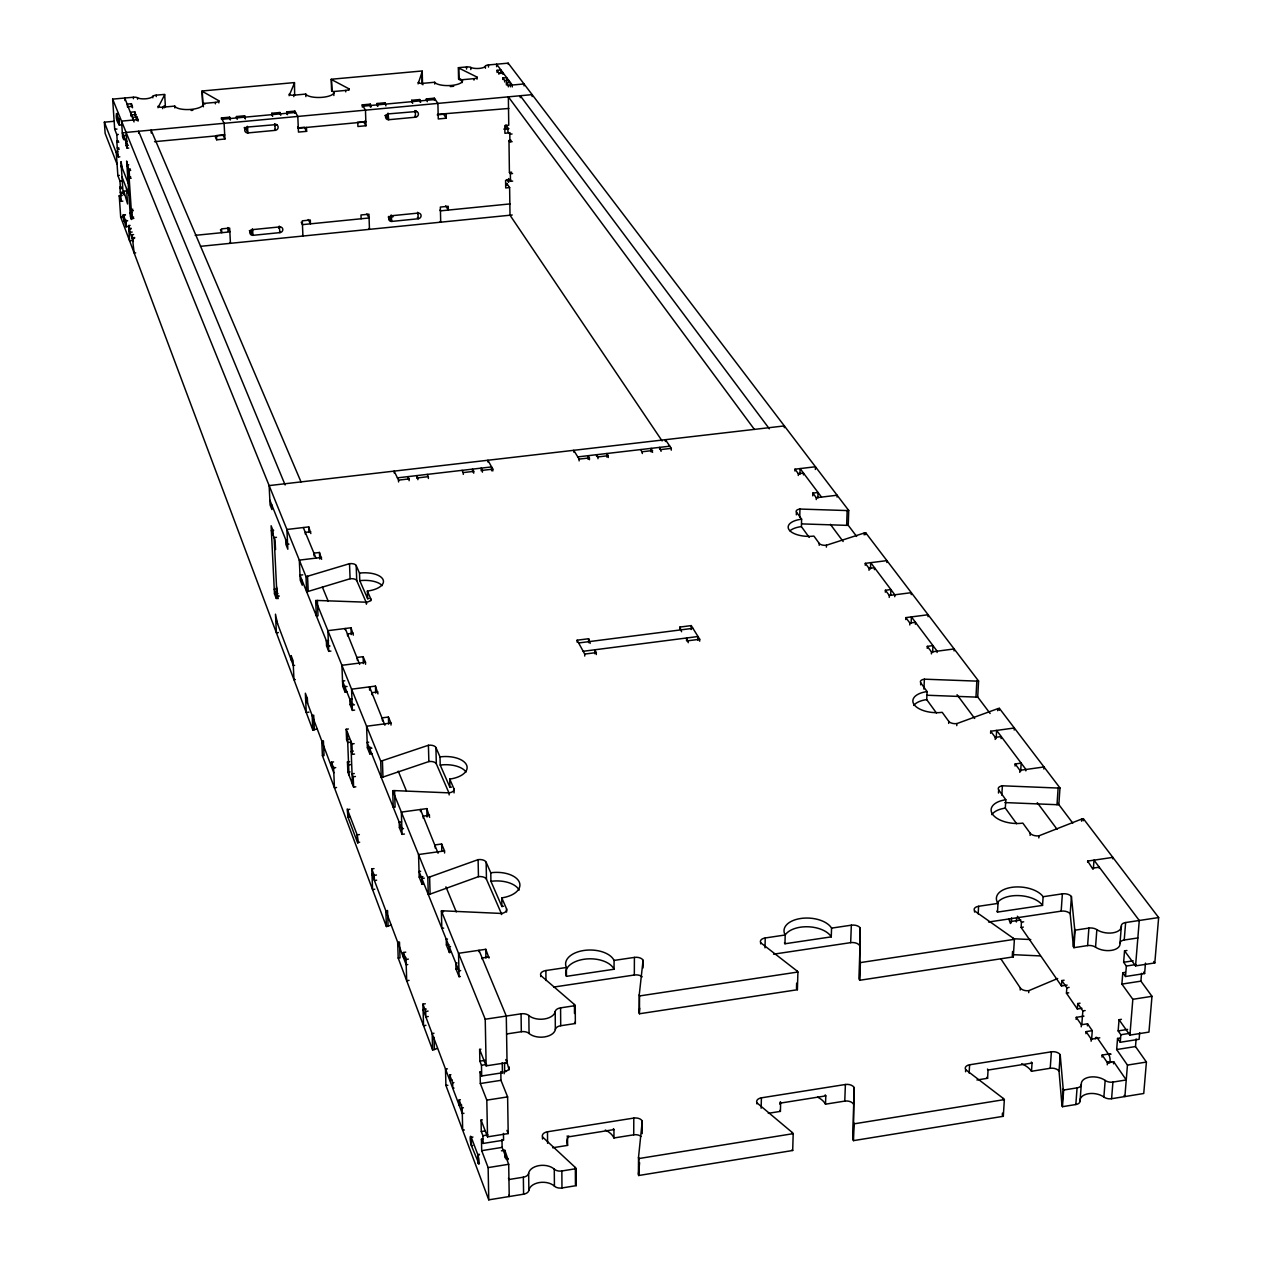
<?xml version="1.0" encoding="UTF-8"?>
<svg xmlns="http://www.w3.org/2000/svg" width="1263" height="1263" viewBox="0 0 1263 1263"><rect width="100%" height="100%" fill="white"/><g stroke="black" fill="none" stroke-linecap="round" stroke-linejoin="round"><path stroke-width="1.5" d="M641.02 1136.416A6.852 4.215 1.1 0 0 633.726 1134.821L613.944 1137.979L613.944 1129.611A24.013 14.777 0.4 0 0 613.423 1128.585M566.392 967.49L566.456 976.331L614.055 969.242L614.055 960.417A24.66 14.019 0.2 0 0 583.932 950.471A24.66 14.019 0.2 0 0 566.392 967.49L545.869 970.537A7.073 4.042 -0.3 0 0 540.738 975.462L540.753 976.567M633.726 1134.821L633.789 1118.071L547.479 1131.774A6.899 4.247 -0.2 0 0 542.49 1136.937L542.506 1139.052M642.204 976.836A7.025 4.026 0.9 0 0 634.326 975.004L634.405 957.401L614.055 960.417M1136.132 1038.928L1135.5 1046.553L1146.409 1062.057L1143.741 1093.49L1111.598 1098.715A6.883 4.01 7.6 0 1 1103.878 1097.042A13.782 8.067 7.4 0 0 1088.453 1093.711A13.782 8.067 7.4 0 0 1080.054 1100.91A6.883 4.026 7.2 0 1 1075.839 1104.525L1062.467 1106.688A6.899 4.057 7.2 0 1 1061.978 1105.52L1063.178 1088.864L1060.194 1054.652A6.789 3.915 6.6 0 0 1051.384 1051.811L969.605 1064.788A6.804 3.978 5.7 0 0 965.674 1069.666L1003.375 1098.494A6.915 4.089 6.2 0 1 1004.353 1099.599L1003.311 1116.303L853.472 1140.631A6.915 4.215 4.5 0 1 853.109 1139.415L854.025 1087.411A6.82 4.057 4.1 0 0 845.389 1084.491L761.4 1097.831A6.836 4.121 2.9 0 0 756.947 1102.852L792.296 1132.532A6.947 4.247 3.4 0 1 793.196 1133.653L792.69 1150.498L638.699 1175.506A6.962 4.357 1.3 0 1 638.447 1174.243L638.525 1157.318L642.251 1121.086A6.868 4.199 1.1 0 0 633.789 1118.071M831.259 936.862L784.955 943.761L785.191 934.999A24.439 13.577 3 0 1 800.742 918.485A24.439 13.577 3 0 1 831.559 928.116L831.259 936.862A24.407 13.609 3 0 0 808.367 926.789A24.407 13.609 3 0 0 785.191 934.983L765.236 937.967A7.01 3.915 2.5 0 0 760.689 942.751L797 970.947A7.12 4.042 2.9 0 1 797.916 972.021L797.395 989.734L639.457 1013.763A7.136 4.152 1 0 1 639.189 1012.563L639.267 994.739L643.072 960.243A7.041 3.994 0.8 0 0 634.405 957.401M638.699 1175.506L638.778 1158.566A6.978 4.342 1.3 0 1 638.525 1157.318M639.457 1013.763L639.536 995.939A7.168 4.121 1 0 1 639.267 994.739M642.378 453.528L640.957 449.549M642.188 1133.653L642.236 1123.186M642.236 1122.128L642.251 1121.086M643.025 967.963L643.072 960.243M651.14 451.949L651.155 448.365L652.592 452.343M1137.852 937.951L1124.228 940.019A7.073 3.836 6.7 0 0 1119.981 943.461A14.13 7.673 6.5 0 1 1111.424 950.376A14.13 7.673 6.5 0 1 1095.542 947.187A7.073 3.868 6.4 0 0 1087.601 945.592L1073.897 947.676A7.057 3.852 6.2 0 1 1073.408 946.555L1074.671 929.047L1071.419 896.525A6.962 3.726 5.8 0 0 1062.372 893.841L1043.127 896.714A24.329 13.088 5.3 0 0 1011.695 887.352A24.329 13.088 5.3 0 0 998.023 903.408L978.604 906.281A6.962 3.773 4.9 0 0 974.594 910.939L1013.384 938.298A7.089 3.884 5.4 0 1 1014.394 939.34L1013.305 956.896L859.724 980.262A7.089 4.01 3.9 0 1 859.329 979.093L860.198 927.942A6.994 3.868 3.5 0 0 851.341 925.179L831.559 928.116M859.329 979.093L860.198 927.942M659.633 449.17L659.649 447.37L661.086 451.349M665.412 441.482L665.427 439.698L671.284 448.365L671.269 450.165M853.109 1139.415L854.025 1087.411M679.904 629.006L679.92 627.064L691.256 625.611L699.702 639.267L699.67 641.225M681.562 631.721L679.92 627.064M686.567 640.925L686.598 637.989L688.256 642.693M691.208 629.495L691.256 625.611M697.95 640.309L697.997 636.52L583.19 651.282M769.356 428.836L520.261 95.735L520.293 97.677M756.916 1103.894L756.947 1102.852M760.658 943.856L760.689 942.751M761.147 1108.251L761.4 1097.831M764.999 947.834L765.236 937.967M784.323 427.699L784.355 425.915L269.13 485.592L270.093 504.947L271.94 509.557L271.703 504.726M794.916 471.004L794.98 469.189L815.44 466.757L815.361 469.473M796.353 514.83L796.432 512.052A5.541 2.447 1.7 0 1 799.953 509.052L847.157 510.568A5.541 2.431 2.1 0 0 848.736 510.489L848.231 525.282A5.526 2.447 2.1 0 1 846.652 525.361L802.494 523.924M768.283 1113.319L780.408 1111.377L780.629 1103.073A23.808 14.303 3.5 0 1 780.155 1102.046M798.279 475.504L798.327 473.688L794.98 469.189M799.937 474.367L800.095 468.573L821.503 497.101M799.732 517.372L799.953 509.052M809.22 537.407L801.405 526.608L801.61 519.188L796.432 512.052M803.426 474.888L803.473 473.072L798.327 473.688M792.264 1133.59L792.296 1132.532M796.653 983.135L796.495 988.661A7.104 4.057 2.9 0 1 797.395 989.734M796.969 972.052L797 970.947M812.756 495.854L812.835 493.091L818.029 492.475L817.871 497.985M816.245 499.58L816.293 497.733L812.835 493.091M819.213 545.316L819.261 543.437L813.909 536.08A19.592 8.73 1.8 0 1 789.154 529.907A19.592 8.73 1.8 0 1 801.61 519.188M826.365 547.116L826.428 545.237L864.239 533.018A5.636 2.51 2.3 0 1 865.676 532.733L978.572 681.025L977.704 696.987A6.141 2.984 3.9 0 1 975.967 697.097L926.916 695.234M837.053 497.069L837.116 495.222L816.293 497.733M853.393 1104.036A6.804 4.089 4.2 0 0 844.773 1101.099L825.513 1104.178L825.797 1095.874A23.808 14.303 3.5 0 0 825.197 1094.879M846.652 525.361L847.157 510.568M864.16 534.896L864.239 533.018M865.613 534.612L865.676 532.733M844.773 1101.099L845.389 1084.491M859.519 945.419A6.962 3.884 3.6 0 0 850.678 942.64L851.341 925.179M865.234 565.24L865.297 563.345L886.91 560.63L886.831 562.524M869.007 570.308L869.086 568.397L865.297 563.345M870.475 568.981L870.712 562.667L894.82 594.778L894.741 596.704M874.438 569.613L874.501 567.719L869.086 568.397M853.472 1140.631L854.135 1123.833A6.931 4.184 4.4 0 1 853.756 1122.618M859.724 980.262L860.403 962.58A7.104 3.994 3.8 0 1 860.024 961.443M885.331 592.173L885.41 590.263L890.904 589.553L890.668 595.315M889.231 597.415L889.31 595.489L885.41 590.263M905.76 619.565L905.839 617.623L928.116 614.749L928.021 616.691M909.786 624.964L909.881 623.022L905.839 617.623M911.223 594.605L911.318 592.679L889.31 595.489M911.128 623.369L911.412 616.897L937.146 651.187L937.083 652.497M915.375 624.238L915.47 622.296L909.881 623.022M920.648 684.83L920.727 682.841A6.157 2.984 3.3 0 1 924.39 679.178L976.836 681.12A6.157 2.968 3.8 0 0 978.572 681.025M923.932 689.14L924.39 679.178M927.216 648.314L927.31 646.356L932.962 645.614L932.631 652.497M936.404 712.979L926.71 699.607L927.105 691.587L920.727 682.841M931.384 653.902L931.478 651.929L927.31 646.356M948.671 723.383L948.766 721.362L942.198 712.316A21.803 10.672 3.5 0 1 914.191 704.707A21.803 10.672 3.5 0 1 927.105 691.587M954.054 650.919L954.149 648.945L931.478 651.929M956.77 725.625L956.88 723.588L997.786 708.669A6.283 3.079 4.2 0 1 999.349 708.322L1059.973 787.938L1058.836 804.594A6.552 3.347 5.1 0 1 1057.005 804.705L1004.874 802.573M975.967 697.097L976.836 681.12M965.564 1071.75L965.674 1069.666M974.547 912.028L974.594 910.939M969.131 1073.061L969.605 1064.788M978.178 913.891L978.604 906.281M990.602 733.282L990.713 731.23L1014.331 727.993L1014.205 730.03M995.181 739.423L995.307 737.387L990.713 731.23M996.16 738.571L996.633 730.424L1025.935 769.483L1025.856 770.872M997.659 710.69L997.786 708.669M999.238 710.343L999.349 708.322M1001.117 738.602L1001.227 736.566L995.307 737.387M998.48 793.038L998.67 789.912A6.552 3.347 4.6 0 1 1002.38 785.791L1058.126 788.049A6.568 3.315 5.1 0 0 1059.973 787.938M1001.827 795.169L1002.38 785.791M976.946 1079.991L987.571 1078.286L988.061 1070.045A23.713 13.798 6.2 0 1 987.492 1069.051M1043.127 896.714L1042.543 905.382L997.502 912.091L998.023 903.408M1016.636 823.729L1005.316 808.115L1005.822 799.747L998.67 789.912M1015.042 766.025L1015.168 763.957L1021.167 763.12L1020.662 771.377M1010.432 923.521L1008.821 919.022M1019.794 772.403L1019.92 770.335L1015.168 763.957M1011.268 922.811L1011.568 917.885M1002.459 1113.113L1002.333 1115.197A6.899 4.105 6.3 0 1 1003.311 1116.303M1003.311 1099.552L1003.375 1098.494M1012.563 951.465L1012.279 955.854A7.073 3.915 5.5 0 1 1013.305 956.896M1013.321 939.388L1013.384 938.298M1016.368 921.99L1016.62 918.027M1067.14 985.093L1061.473 985.961L1021.12 927.437L1021.451 922.148L1017.362 916.228M1020.204 990.003L1020.33 987.982L1001.038 959.122M1030.103 835.411L1030.245 833.28L1022.825 823.097A23.239 11.967 4.8 0 1 992.734 814.509A23.239 11.967 4.8 0 1 1005.822 799.747M1028.698 992.671L1028.84 990.65L1057.668 978.509M1038.818 837.922L1038.96 835.806L1081.696 819.055A6.71 3.442 5.6 0 1 1083.354 818.661L1158.645 917.554L1154.808 962.943L1135.563 965.895L1124.544 950.85L1126.943 950.486M1043.854 769.025L1043.996 766.957L1019.92 770.335M1061.978 1105.52L1059.025 1071.135A6.773 3.931 6.7 0 0 1050.232 1068.277L1031.492 1071.277L1032.045 1063.051A23.713 13.798 6.2 0 0 1031.334 1062.072M1057.005 804.705L1058.126 788.049M1050.232 1068.277L1051.384 1051.811M1073.408 946.555L1070.187 913.844A6.947 3.742 5.9 0 0 1061.173 911.144L1062.372 893.841M1061.473 985.961L1061.851 980.562L1064.125 980.214M1059.025 1071.135L1060.194 1054.652M1070.187 913.844L1071.419 896.525M1081.933 1008.284L1077.339 1008.995L1066.446 993.176L1066.825 987.777L1061.851 980.562M1081.554 821.171L1081.696 819.055M1062.467 1106.688L1063.667 1090.032A6.915 4.026 7.1 0 1 1063.178 1088.864M1073.897 947.676L1075.16 930.168A7.089 3.836 6.1 0 1 1074.671 929.047M1083.212 820.776L1083.354 818.661M1076.123 1019.383L1076.281 1017.331L1083.954 1016.131M1087.617 862.14L1087.696 861.082L1112.845 857.388L1112.735 858.824M1077.339 1008.995L1077.734 1003.548L1080.039 1003.201M1081.223 1026.819L1081.381 1024.767L1076.281 1017.331M1092.89 869.197L1087.696 861.082M1075.839 1104.525L1077.071 1087.869A6.899 4.01 7.1 0 0 1081.302 1084.27A13.814 8.02 7.3 0 1 1089.716 1077.118A13.814 8.02 7.3 0 1 1105.172 1080.433A6.899 3.978 7.5 0 0 1112.924 1082.091L1126.249 1079.944L1113.713 1061.757L1107.446 1062.751L1102.157 1055.047L1109.956 1053.8M1081.823 1024.53L1082.833 1010.921L1077.734 1003.548M1087.601 945.592L1088.895 928.084A7.089 3.852 6.3 0 1 1096.852 929.663A14.161 7.641 6.4 0 0 1112.798 932.836A14.161 7.641 6.4 0 0 1121.37 925.968A7.089 3.821 6.6 0 1 1125.633 922.543L1158.645 917.554M1093.363 868.707L1093.995 860.15L1139.273 920.49L1135.563 965.895M1080.054 1100.91L1081.302 1084.27M1085.943 1033.687L1086.085 1031.634L1092.274 1030.655L1091.579 1039.875M1087.396 1025.856L1087.554 1023.804L1081.381 1024.767M1099.205 868.281L1099.284 867.207L1092.969 868.123M1095.542 947.187L1096.852 929.663M1091.106 1041.233L1091.264 1039.181L1086.085 1031.634M1101.999 1057.115L1102.157 1055.047M1103.878 1097.042L1105.172 1080.433M1107.272 1064.835L1107.446 1062.751M1119.981 943.461L1121.37 925.968M1113.54 1063.825L1113.713 1061.757M1111.598 1098.715L1112.924 1082.091M1124.228 940.019L1125.633 922.543M1124.102 1095.4L1124.891 1096.552L1127.449 1065.088L1116.666 1049.553L1117.55 1038.439L1119.918 1038.06M1139.684 1032.692L1139.131 1039.275L1120.249 1042.275L1120.849 1034.744L1118.15 1030.908L1119.05 1019.715L1121.418 1019.336M1141.563 973.347L1140.915 981.146L1151.982 996.318L1148.951 1032.092L1129.911 1035.107L1132.832 999.301L1121.891 984.098L1122.807 972.731L1125.191 972.368M1145.478 963.101L1144.61 973.552L1125.522 976.504L1126.359 966.037L1123.628 962.28L1124.544 950.85M638.447 1174.243L639.615 1162.749M639.189 1012.563L639.678 1008.174M118.091 113.512C113.907 113.212 117.727 127.121 121.232 124.832M119.369 125.1L118.911 119.559L116.496 113.496M478.945 1163.855L471.446 1145.715A5.273 0.868 81.4 0 1 470.183 1138.421A5.273 0.868 81.4 0 1 471.257 1137.3L472.946 1137.032M422.047 84.132L422.284 71.344L418.1 83.879M294.658 95.151L294.468 82.584L201.969 90.999L202.617 102.524M289.101 95.704L294.5 82.963M164.537 107.765L165.374 106.329L164.664 94.393L156.17 95.167A4.089 1.326 -2.9 0 0 152.744 96.367A8.162 2.652 -2.9 0 1 145.877 98.782A8.162 2.652 -2.9 0 1 137.509 97.756A4.089 1.326 -3 0 0 133.325 97.235L112.644 99.13L114.696 129.268L116.796 134.588L117.317 142.277L118.848 142.135M158.001 107.734L164.664 94.772M398.192 958.033A6.299 3.568 -2.3 0 1 400.008 957.907L399.487 942.087A6.315 3.552 -2.3 0 0 397.671 942.214L398.192 958.033L432.625 1049.963A6.552 3.868 -2 0 0 434.393 1049.521L437.377 1048.369M322.412 755.669A5.668 2.889 -2.9 0 1 324.038 755.574L323.407 740.86A5.684 2.873 -2.8 0 0 321.765 740.955L322.412 755.669L386.399 926.537A6.173 3.442 -2.4 0 0 388.088 926.142L390.899 925.116M448.633 792.169L436.335 763.847A6.283 3.221 -1.7 0 0 428.867 761.557L382.973 777.061A6.315 3.252 -2.3 0 1 381.252 777.44L380.684 761.052A6.331 3.236 -2.2 0 0 382.405 760.689L428.41 745.265A6.299 3.205 -1.7 0 1 435.909 747.538L440.013 756.9A22.292 11.462 -1.5 0 1 466.584 765.062A22.292 11.462 -1.5 0 1 449.723 779.082L453.954 788.759A6.441 3.347 -1.5 0 1 449.091 792.864L394.545 790.606A6.457 3.363 -2.1 0 0 392.698 790.717L427.81 877.422L428.283 894.52A6.71 3.678 -1.9 0 0 430.099 894.109L478.456 876.664A6.678 3.647 -1.2 0 1 486.46 879.253L501.648 914.191M427.81 877.422A6.725 3.663 -1.8 0 0 429.625 876.996L478.109 859.645A6.694 3.615 -1.2 0 1 486.144 862.234L490.77 872.78L490.928 881.337L501.9 906.502A23.665 12.993 -1 0 0 503.574 906.218M122.227 195.449L119.227 195.733L120.68 216.999L312.814 730.046A5.573 2.794 -2.9 0 0 314.345 729.73L316.918 728.893M112.644 99.13L305.978 576.56L306.656 591.731A5.699 2.637 -2.7 0 0 308.204 591.416L350.088 578.754A5.668 2.621 -2.3 0 1 356.734 580.601L366.712 603.556M305.978 576.56A5.715 2.621 -2.7 0 0 307.541 576.26L349.519 563.677A5.684 2.605 -2.3 0 1 356.182 565.508L359.497 573.102L359.781 580.68L367.644 598.709A20.05 9.299 -2.2 0 0 369.064 598.504M447.418 1068.861A6.694 4.01 -1.8 0 0 445.492 1068.987L445.918 1085.454L488.765 1199.85L523.592 1194.198A6.994 4.405 -0.7 0 0 528.881 1190.299A13.988 8.841 -0.3 0 1 539.396 1182.547A13.988 8.841 -0.3 0 1 554.425 1186.162A6.978 4.389 0 0 0 561.972 1187.962L576.228 1185.641L576.133 1168.67L561.846 1170.975A6.994 4.373 -0.1 0 1 554.283 1169.175A14.035 8.794 -0.3 0 0 539.19 1165.591A14.035 8.794 -0.3 0 0 528.644 1173.311A7.01 4.389 -0.7 0 1 523.356 1177.179L508.957 1179.516L508.468 1178.268M638.778 1158.566L793.196 1133.653M854.135 1123.833L1004.353 1099.599M1063.667 1090.032L1077.071 1087.869M482.75 1139.037L481.456 1139.242L481.692 1150.656L502.121 1147.404L508.705 1164.297L509.226 1196.519L508.752 1195.272M567.166 1135.942A24.013 14.777 0.4 0 0 567.545 1137L613.944 1129.611M780.629 1103.073L825.797 1095.874M988.061 1070.045L1032.045 1063.051M1116.666 1049.553L1135.5 1046.553M479.466 1154.319L477.777 1154.587L477.967 1163.049M501.443 1150.814L504.821 1150.277L508.089 1159.702M472.709 1145.509L471.446 1145.715L471.257 1137.3L477.982 1155.108L479.245 1154.903M1095.289 1038.77A5.068 1.752 79 0 1 1097.468 1038.186L1108.725 1054.526L1111.061 1054.163M552.641 1147.767L567.592 1145.383A23.981 14.809 0.4 0 1 568.76 1135.863M1107.746 1062.309L1111.487 1061.709M505.958 1158.976L508.073 1158.645M478.156 1163.57L479.419 1163.365M1110.414 1062.42L1108.077 1062.783L1107.225 1061.536M481.692 1150.656L488.134 1167.596L508.705 1164.297M1127.449 1065.088L1146.409 1062.057M464.342 1129.975L462.684 1130.227L462.163 1107.951L459.132 1099.931L460.379 1099.741M482.355 1119.855L481.061 1120.06L481.298 1131.537L485.15 1130.922M1118.15 1030.908L1127.606 1029.408M1091.264 1039.181L1099.789 1037.823M481.298 1131.537L482.908 1135.721L488.039 1134.916M1120.849 1034.744L1130.306 1033.245M481.061 1120.06L487.534 1136.858L508.2 1133.574L507.615 1096.9L500.969 1080.323L500.811 1071.592M481.456 1139.242L483.066 1143.441L503.574 1140.189L503.448 1133.432M481.377 1071.671L480.082 1071.861L480.319 1083.528L486.808 1100.136L507.615 1096.9M1132.832 999.301L1151.982 996.318M461.753 1105.109L459.274 1105.504L459.132 1099.931M462.163 1107.951L463.41 1107.762M1082.833 1010.921L1085.138 1010.558M463.963 1113.271L462.29 1113.54L423.073 1009.547L426.247 1009.074M452.28 1080.07L449.817 1080.449L449.675 1074.924L450.907 1074.734M480.082 1071.861L481.692 1075.981L502.421 1072.776L502.248 1062.72M449.675 1074.924L452.643 1082.754L453.875 1082.565M1066.825 987.777L1069.114 987.413M480.319 1083.528L500.969 1080.323M1121.891 984.098L1140.915 981.146M454.017 1088.106L452.786 1088.311L452.643 1082.754M1066.446 993.176L1068.719 992.829M481.692 1075.981L481.471 1065.246L479.861 1061.141L479.624 1049.411L480.919 1049.206M479.861 1061.141L485.039 1060.352M1123.628 962.28L1133.179 960.827M481.471 1065.246L486.665 1064.456M1126.359 966.037L1135.926 964.569M479.624 1049.411L486.144 1065.861L507.047 1062.641L506.289 1016.052L478.977 950.297L479.009 951.765M425.915 1025.351L423.547 1025.714L422.916 1004.132L425.299 1003.785M490.77 872.78A23.697 12.962 -1 0 1 519.267 882.048A23.697 12.962 -1 0 1 501.758 897.867L506.542 908.807A6.852 3.789 -1 0 1 501.49 913.449L443.36 910.844A6.868 3.805 -1.7 0 0 441.387 910.955L485.229 1019.225L521.066 1013.826A7.231 4.215 -0.7 0 1 528.834 1015.531A14.398 8.383 -0.4 0 0 544.369 1018.973A14.398 8.383 -0.4 0 0 555.199 1011.552A7.199 4.199 -0.1 0 1 560.583 1007.858L575.249 1005.632L575.344 1023.519L560.709 1025.745A7.183 4.215 -0.1 0 0 555.341 1029.456A14.367 8.431 -0.4 0 1 544.558 1036.923A14.367 8.431 -0.4 0 1 529.055 1033.45A7.199 4.231 -0.7 0 0 521.319 1031.729L506.589 1033.971M639.536 995.939L797.916 972.021M860.403 962.58L1014.394 939.34M1075.16 930.168L1088.895 928.084M553.731 987.066L634.326 975.004M773.524 954.181L850.678 942.64M988.519 922.022L1061.173 911.144M1010.558 921.548L1020.867 920.001M422.916 1004.132L425.678 1011.458L428.078 1011.11M1021.451 922.148L1023.677 921.816M428.236 1016.526L425.836 1016.889L425.678 1011.458M1021.12 927.437L1023.33 927.105M457.127 962.99L455.864 963.18L455.99 968.989L459.085 976.694L460.348 976.504M455.99 968.989L458.532 968.626M460.648 970.6L458.943 970.852L419.032 871.502L420.658 871.281M409.023 980.388L406.702 980.735L406.023 959.454L403.386 952.491L405.723 952.144M447.497 939.04L446.234 939.23L446.392 944.992L449.391 952.523L450.654 952.334M446.392 944.992L448.902 944.629M450.512 946.54L449.249 946.729L449.391 952.523M405.881 957.465L403.56 957.812L403.386 952.491M406.023 959.454L408.359 959.122M489.002 958.064L485.781 949.302L458.532 953.297L459.085 976.694M407.744 964.569L406.197 964.79L371.985 874.091M488.986 956.975L482.166 957.97L482.182 959.075M374.779 889.231L372.553 889.547L371.796 868.928L374.037 868.612M371.796 868.928L374.211 875.338L376.469 875.022M376.642 880.2L374.401 880.516L374.211 875.338M444.592 853.014L444.529 850.899L418.542 854.53L419.205 877.138L422.852 876.617M424.289 878.164L421.842 878.511L422.016 884.163L423.231 883.989M401.587 821.818L399.203 822.15L399.392 827.691L402.06 834.354L404.444 834.038M359.671 842.2L357.492 842.5L347.957 817.145L347.214 808.983L357.35 835.364L357.871 843.131L357.192 834.875L359.387 834.575M444.529 850.899L441.64 844L435.182 844.9L435.261 848.089M350.119 816.845L347.957 817.145L347.657 809.599L349.819 809.299M429.657 817.35L426.815 808.62L401.35 812.109L402.06 834.354M429.594 815.251L423.216 816.135L423.279 818.235M399.392 827.691L401.76 827.36M403.481 828.591L401.887 828.812L367.17 742.407L368.701 742.202M349.646 761.636L347.467 761.936L347.862 772.182L353.608 787.117L355.819 786.817M333.764 766.862L331.648 767.146L331.443 762.189L333.558 761.905M350.798 764.604L348.604 764.889L347.467 761.936M331.443 762.189L333.606 767.92L335.737 767.636M347.862 772.182L350.056 771.898M354.256 773.509L352.045 773.809L353.214 776.808L353.608 787.117M353.214 776.808L355.408 776.508M336.558 787.496L334.442 787.78L333.606 767.92M348.367 728.972L346.173 729.272L346.583 739.613L348.777 739.329M349.914 742.249L347.72 742.549L346.583 739.613M346.173 729.272L351.935 743.939L354.145 743.654M391.009 725.073L390.946 723.036L366.586 726.241L367.375 747.775L370.785 747.317M371.922 748.217L369.633 748.517L369.822 753.9L372.111 753.601M353.387 751.09L351.177 751.39L352.345 754.358L354.556 754.058M308.961 712.143L306.246 712.49L305.362 693.213L307.367 698.534L307.588 703.365M352.077 698.992L349.851 699.276L350.056 704.549L352.393 710.39L354.635 710.106M390.946 723.036L388.42 717.037L382.357 717.826L382.468 720.857M344.752 680.789L342.541 681.073L352.188 705.101L354.429 704.817M590.153 643.435L588.621 638.731L577.128 640.199L584.722 654.076L596.294 652.592L596.294 654.55M688.288 640.736L699.702 639.267M365.56 664.275L365.496 662.301L341.91 665.301L342.747 686.298L344.957 686.014M347.041 686.488L344.831 686.772L345.036 692.029L347.246 691.745M377.969 693.908L375.458 686.093L351.572 689.188L352.393 710.39M306.941 697.871L305.583 698.044L333.811 772.893M377.905 691.903L371.922 692.692L371.985 694.682M350.056 704.549L353.403 704.123M294.642 665.333L293.316 665.49L275.713 618.838M365.496 662.301L363.128 656.681L357.271 657.423L357.382 660.375M578.643 642.962L692.929 628.327M295.321 679.589L293.979 679.747L293.079 660.738L291.153 655.639L291.39 660.407M353.372 635.147L351.019 627.774L327.891 630.663L328.743 651.361L330.906 651.092M353.293 633.205L347.499 633.931L347.578 635.873M328.506 640.467L326.343 640.751L326.564 645.898L328.743 651.361M326.564 645.898L328.712 645.63M329.975 646.009L328.538 646.198L299.994 575.17L302.773 574.839M278.349 632.574L276.392 632.81L275.476 614.165L277.544 623.701M276.534 588.874L274.245 589.158L277.007 596.357L279.312 596.073M273.203 535.228L272.966 530.413L271.119 525.755L274.481 593.815L277.971 593.389M321.623 559.32L319.46 552.468L313.919 553.147L314.045 555.957M321.544 557.441L299.315 560.125L300.231 580.175L302.252 585.227L302.031 580.222M273.676 530.318L271.356 530.586L275.05 539.917L275.523 549.516L274.592 547.163M310.84 533.554L308.74 526.892L286.906 529.481L287.838 549.247L285.896 544.4L285.659 539.49M310.761 531.707L305.283 532.355L305.362 534.217M276.455 537.328L274.134 537.596L277.007 596.357M288.974 544.148L287.601 544.321L269.856 500.116M397.419 477.856L491.575 466.915L491.639 470.767M577.775 456.89L669.816 446.186M394.182 472.93L394.119 471.115L398.524 480.129L409.054 478.898L409.117 480.714M416.774 478.345L416.695 475.63L417.832 477.872L428.331 476.656L428.378 478.472M462.053 470.341L463.253 472.583L473.688 471.367L473.736 473.183M481.219 470.831L481.171 468.131L482.387 470.357L492.807 469.141L492.838 470.957M573.749 452.107L573.749 450.323L579.117 459.101L589.411 457.901L589.426 459.7M596.61 456.496L596.61 454.712L597.983 456.906L608.261 455.706L608.261 457.506M642.393 451.728L652.608 450.544M661.102 449.549L671.284 448.365M131.857 240.554L129.584 240.791L128.558 225.572L130.089 225.414M195.228 235.344L229.85 231.887L228.129 228.082M510.173 203.896L440.44 210.858L439.95 210.068M252.695 230.813L251.021 230.971A3.063 2.826 -23.9 0 1 249.348 230.671M393.077 216.778L389.32 217.157A3.031 2.779 -30.5 0 1 388.499 217.125M135.694 252.853L134.162 253.01L132.031 234.744L133.562 234.586M200.485 246.332L512.21 214.994M123.364 214.931L125.779 221.42L126.174 226.882L123.348 218.262L123.253 214.805L124.879 214.789M125.447 214.915L123.427 215.105L123.821 220.757L126.821 220.472M120.68 216.999L122.164 216.857M131.905 212.626L130.105 212.8L131.762 217.125L133.562 216.952M510.741 179.867L505.595 180.372L505.705 187.95L509.621 187.571L510.015 215.215L662.112 440.945M128.021 167.726L126.647 161.017L130.357 216.62L131.463 219.509L131.21 215.657L132.315 218.546L133.862 218.388M506.731 179.63L508.626 182.377L508.563 178.588L510.473 181.335L512.683 181.114M123.742 220.583L126.016 220.362M127.674 220.82L125.653 221.009L126.047 226.693L127.563 226.551M128.558 225.572L129.647 228.445L131.178 228.303M130.847 229.171L128.81 229.377L133.389 241.517M132.189 232.045L129.9 232.266L129.647 228.445M133.136 237.665L134.667 237.523M134.588 238.344L132.283 238.581L132.031 234.744M122.843 201.149L121.327 201.291L120.285 192.339L119.938 187.24L121.453 187.098M119.938 187.24L120.474 188.629L121.974 188.487M122.322 168.2L120.98 161.617L123.048 192.244L124.121 195.039L123.869 191.218L127.342 190.887M120.285 192.339L121.801 192.197M120.822 193.728L122.322 193.586M132.789 209.216L131.257 209.358L132.315 218.546M511.183 140.335L508.973 140.54L509.415 172.368L511.626 172.147M131.81 210.795L133.357 210.653M509.415 172.368L510.363 173.726L512.573 173.52M128.715 164.79L126.916 164.964L129.126 170.537L129.647 178.367L131.194 178.209M503.795 129.126L508.957 128.637M130.389 168.989L128.573 169.147L131.762 217.125M510.094 132.773L504.916 133.278L504.805 125.574L508.752 125.195L508.358 96.856L754.374 429.388M129.126 170.537L130.673 170.379M506.005 128.889L505.942 125.053L507.852 127.689L507.915 131.541L509.826 134.194L512.052 133.989M117.727 151.418L116.212 151.56L117.854 175.557L119.353 175.415M130.642 176.804L129.094 176.946L129.647 178.367M508.973 140.54L509.92 141.882L512.146 141.677M117.854 175.557L119.953 181.035L121.469 180.893M124.39 132.678L122.337 132.868L126.916 144.266M116.796 134.588L118.327 134.446M125.747 135.378L123.427 135.583L123.695 139.514L125.242 139.356M138.125 121.059L138.03 119.59L121.548 121.122L122.59 136.783L124.137 136.641M244.201 127.61L245.227 127.516L247.958 132.915L275.208 130.357A3.11 2.905 -27.3 0 0 278.144 127.137A3.11 2.905 -27.3 0 0 274.939 124.484L274.545 123.727M276.944 124.548L247.659 127.026A3.11 2.921 -25.6 0 0 244.738 130.263A3.11 2.921 -25.6 0 0 247.958 132.915L247.28 126.268M416.537 111.507L388.515 113.875A3.079 2.873 -33.4 0 0 385.594 117.08A3.079 2.873 -33.4 0 0 388.688 119.717L415.48 117.206A3.079 2.858 -34.6 0 0 418.416 114.002A3.079 2.858 -34.6 0 0 415.322 111.365L414.832 110.623M119.843 156.817L118.327 156.959L117.27 147.96L116.796 140.935L118.312 140.793M247.611 128.7L245.906 128.858A3.094 2.905 -25.6 0 1 244.485 128.668M387.867 115.58L386.194 115.738A3.079 2.858 -33.4 0 1 384.805 115.533M127.358 141.377L125.811 141.519L126.063 145.45L127.168 148.213L128.731 148.071M216.399 135.551L222.951 134.936L224.925 139.025L216.699 139.798L215.405 137.067M297.894 127.91L304.367 127.295L306.609 131.336L298.478 132.094L297.8 116.449L294.863 111.128L286.733 111.87L286.827 114.065M357.129 122.353L361.96 121.895M437.219 114.838L443.581 114.238L446.265 118.201L438.261 118.959L437.898 103.408L434.361 98.182L426.389 98.924L426.42 100.377M154.544 141.677L224.703 135.094L224.34 134.336M508.847 108.444L437.677 114.333M126.063 145.45L128.4 145.229M117.27 147.96L118.785 147.818M371.148 106.897L370.28 104.134L362.228 104.876L365.465 110.149L365.986 125.747L357.918 126.505L357.776 122.622M117.806 149.302L119.322 149.16M132.568 107.781L131.384 103.708L127.31 104.087L127.5 106.992M497.069 72.465L497.038 70.318L500.922 69.97L500.969 73.538M128.4 106.708L132.473 106.329M497.038 70.318L498.885 72.812L502.785 72.449L502.816 74.233M163.78 106.076L165.374 105.934M848.736 510.489L508.184 63.15L488.434 64.95A3.978 1.279 -1 0 0 485.402 66.102A7.957 2.558 -1 0 1 479.293 68.407A7.957 2.558 -1 0 1 470.783 67.428A3.978 1.279 -1.1 0 0 466.521 66.939L458.343 67.681L458.58 79.064L460.616 78.874M157.922 106.281A4.121 1.342 -2.9 0 0 162.564 107.213L174.783 106.092A14.382 4.72 -2.7 0 0 191.123 109.392A14.382 4.72 -2.7 0 0 203.185 103.487L215.326 102.382A4.089 1.342 -2.6 0 0 218.736 100.708L218.846 102.887M289.038 94.251A4.073 1.326 -2.1 0 0 293.774 95.183L305.772 94.078A14.225 4.657 -1.9 0 0 322.381 97.314A14.225 4.657 -1.9 0 0 333.732 91.52L345.683 90.415A4.057 1.326 -1.8 0 0 348.888 88.773L348.935 90.226M418.069 82.442A4.026 1.31 -1.3 0 0 422.852 83.342L434.677 82.253A14.098 4.594 -1.2 0 0 451.523 85.426A14.098 4.594 -1.2 0 0 462.179 79.727L473.941 78.653A4.01 1.31 -1.1 0 0 476.956 77.043L476.988 79.19M135.994 115.943L134.778 111.823L130.689 112.202L130.942 116.101M502.8 79.458L502.785 78.022L506.7 77.659L506.747 81.606M135.899 114.475L131.794 114.854L131.889 116.322M502.785 78.022L504.663 80.548L508.579 80.185L508.61 81.621M191.108 110.449L192.876 110.291M450.291 86.579L453.717 86.263M138.03 119.59L136.909 116.922L132.804 117.301L132.947 119.496M506.431 85.016L506.4 82.853L510.331 82.505L510.378 86.815M116.891 119.306L120.317 119.038M118.99 119.29L116.954 119.464L116.559 113.654M117.08 164.19L105.129 133.357L104.355 122.179L114.128 121.28M506.4 82.853L508.294 85.395L524.019 83.958L524.034 85.868M221.53 119.401L221.451 117.933L229.645 117.175L230.387 119.985M236.544 118.012L236.465 116.543L244.643 115.786L245.401 118.959M271.892 114.728L271.829 113.26L279.96 112.502L280.749 115.296M377.053 105.697L376.974 103.503L385.01 102.761L385.894 105.903M411.77 101.735L411.722 100.282L419.726 99.54L420.626 102.303M114.696 129.268L116.97 129.063M222.114 119.275L295.589 112.454M363.034 106.187L435.246 99.493M317.36 600.462L318.023 615.791A5.794 2.731 -2.7 0 0 316.35 615.886L315.687 600.557A5.81 2.715 -2.6 0 1 317.36 600.462L366.254 602.198A5.794 2.7 -2.2 0 0 370.785 598.883L367.375 591.052A20.066 9.267 -2.2 0 0 383.084 579.67A20.066 9.267 -2.2 0 0 359.497 573.102M1013.747 938.772L1030.766 939.546M1012.752 954.654L1039.923 955.902M458.437 67.792A3.978 1.279 -1.1 0 0 458.753 68.028L476.956 77.043M458.674 79.174A3.978 1.295 -1.1 0 0 458.99 79.411L462.369 81.1M331.301 79.411A4.01 1.295 -1.8 0 0 331.553 79.585L348.888 88.773M331.743 90.857A4.01 1.31 -1.8 0 0 331.995 91.047L334.142 92.199M202.127 91.204A4.057 1.326 -2.6 0 0 202.317 91.346L218.736 100.708M205.001 104.055L202.964 102.871A4.057 1.326 -2.6 0 1 202.775 102.729L202.317 91.346M540.738 975.462L574.444 1004.527A7.183 4.168 0 0 1 575.249 1005.632M542.49 1136.937L575.344 1167.501A7.01 4.373 0.1 0 1 576.133 1168.67M847.22 523.956L856.63 536.428M977.357 696.529L990.129 713.484M1057.826 803.268L1072.808 823.144M830.359 524.319L843.131 541.495M957.038 694.729L974.673 718.442M1037.286 802.684L1057.068 829.286M1153.751 961.522L1154.808 962.943M1143.568 972.147L1144.61 973.552M1122.807 972.731L1125.522 976.504M1119.05 1019.715L1129.911 1035.107M1117.55 1038.439L1120.249 1042.275M1087.554 1023.804L1092.274 1030.655M509.621 187.571L506.779 183.435L506.81 185.487M426.389 98.924L427.289 101.687M411.722 100.282L412.638 103.408M414.832 116.212L415.48 117.206L415.322 111.365M608.261 455.706L606.871 453.512L606.871 457.111M388.041 113.133L388.688 119.717L385.847 115.154M445.681 205.869L448.333 210.068L448.239 206.295L440.345 207.069L440.708 222.177L440.219 221.388M376.974 103.503L377.842 106.281M589.411 457.901L588.053 455.706L588.069 459.29M365.102 120.601L365.86 121.864L298.305 128.195L297.61 126.932M363.57 121.753L365.986 125.747M417.564 212.295L418.037 213.1A3.031 2.779 -31.6 0 1 421.084 215.641A3.031 2.779 -31.6 0 1 418.195 218.767L391.783 221.42A3.047 2.794 -30.5 0 1 388.72 218.878A3.047 2.794 -30.5 0 1 391.609 215.736L418.037 213.1L418.195 218.767L417.39 217.441M391.151 214.931L391.783 221.42L389.32 217.157L389.367 218.925M366.838 214L369.08 217.978L302.441 224.64L301.21 222.209M369.017 228.54L369.459 229.345L368.954 214.189L360.981 214.978L361.123 218.783M596.294 652.592L594.747 649.798L594.762 653.729M492.807 469.141L487.897 460.253L487.928 462.053M286.733 111.87L287.522 114.665M473.688 471.367L472.488 469.141L472.536 471.841M271.829 113.26L272.619 116.417M274.671 129.347L275.208 130.357L274.939 124.484M308.251 219.541L310.477 223.835L310.303 220.03L302.283 220.82L302.931 236.039L302.52 235.218M427.178 474.399L428.331 476.656M236.465 116.543L237.207 119.338M409.054 478.898L407.933 476.64L408.012 479.356M279.265 226.093L279.928 232.613L253.058 235.313A3.063 2.842 -23.9 0 1 249.885 232.755A3.063 2.842 -23.9 0 1 252.774 229.598L279.66 226.914A3.063 2.826 -25.2 0 1 282.817 229.456A3.063 2.826 -25.2 0 1 279.928 232.613L279.518 231.808M221.451 117.933L224.088 123.3L224.925 139.025M252.395 228.777L253.058 235.313L251.021 230.971L251.148 233.466M230.087 242.496L230.45 243.317L229.645 228.066L221.53 228.871L221.735 232.692L220.441 229.803M440.013 756.9L440.219 765.078L449.928 787.338A22.26 11.493 -1.5 0 0 451.507 787.102M301.004 481.898L151.071 130.105L151.26 133.057M303.294 527.539L315.987 558.104M322.381 587.058L328.238 601.267M398.255 771.172L406.386 790.875M445.934 886.831L456.275 911.902M506.526 1060.557L509.115 1069.903M505.8 1059.546L507.047 1062.641M315.687 600.557L380.684 761.052M502.011 1071.75L502.421 1072.776M122.59 136.783L123.695 139.514M342.747 686.298L345.036 692.029M367.375 747.775L369.822 753.9M419.205 877.138L422.016 884.163M116.796 140.935L117.317 142.277M506.952 1130.417L508.2 1133.574M116.212 151.56L118.327 156.959M104.355 122.179L116.291 152.776M128.131 183.072L121.248 165.453L121.374 167.379M122.022 176.962L128.905 194.707M276.534 586.853L277.923 598.741L276.076 593.91L276.313 598.63L274.481 593.815M123.869 191.218L127.563 203.975L126.521 188.582M119.227 195.733L121.327 201.291M118.785 119.18L119.18 125.021M477.982 1155.108L478.788 1158.755A6.204 1.026 81.4 0 1 478.945 1163.807M119.953 181.035L120.474 188.629M133.325 97.235L133.42 98.688M134.052 121.943L124.784 98.025L124.958 100.535M131.384 103.708L131.573 106.629M127.168 148.213L126.126 132.426L532.149 94.63L532.165 96.572M137.509 97.756L137.604 99.209M138.741 133.247L138.614 131.257L285.138 484.96M136.909 116.922L137.146 120.585M136.041 116.67L136.23 119.606M134.778 111.823L135.015 115.47M156.17 95.167L156.265 96.604M152.744 96.367L152.839 97.819M162.564 107.213L162.659 108.665M174.783 106.092L174.878 107.923M203.185 103.487L203.375 106.771M215.326 102.382L215.405 103.834M216.494 135.867L216.699 139.798M229.645 117.175L229.755 119.369M227.877 227.545L228.082 231.35M244.643 115.786L244.754 117.98M250.374 230.245L250.484 232.376M279.96 112.502L280.023 113.97M308.74 526.892L308.977 532.449M307.541 576.26L308.204 591.416M314.345 729.73L313.698 715.19A5.589 2.779 -2.9 0 1 312.166 715.505L312.814 730.046M319.46 552.468L319.744 559.051M294.863 111.128L294.958 113.323M293.774 95.183L293.837 96.635M305.772 94.078L305.883 96.62M306.451 127.437L306.609 131.336M351.935 743.939L352.345 754.358M350.782 741.034L352.456 784.149M345.288 629.795L345.241 628.5L359.655 664.37M347.309 732.224L349.014 775.198M356.182 565.508L356.734 580.601M333.732 91.52L333.874 95.483M331.553 79.585L331.995 91.047M331.616 90.699L331.174 79.253L422.205 70.965L422.489 82.363M349.519 563.677L350.088 578.754M351.019 627.774L351.272 634.563M367.375 591.052L367.644 598.709M369.617 690.198L369.506 686.867L384.915 725.199M366.254 602.198L366.333 604.124M345.683 90.415L345.73 91.867M363.128 656.681L363.381 663.564M362.228 104.876L362.307 107.071M382.405 760.689L382.973 777.061M388.088 926.142L387.552 910.497A6.189 3.41 -2.4 0 1 385.862 910.876L386.399 926.537M375.458 686.093L375.711 693.071M370.785 598.883L370.864 600.793M394.545 790.606L395.098 807.168A6.441 3.379 -2.1 0 0 393.235 807.278L392.698 790.717M370.28 104.134L370.375 107.039M388.42 717.037L388.657 724.078M398.524 480.129L398.587 481.945M385.01 102.761L385.057 104.213M388.515 216.447L388.562 217.868M420.516 811.572L420.453 809.488L438.072 853.22M428.41 745.265L428.867 761.557M429.625 876.996L430.099 894.109M434.062 1037.302L434.393 1049.521M417.832 477.872L417.879 479.687M426.815 808.62L427.036 816.972M432.625 1049.963L432.167 1033.655A6.568 3.852 -2 0 0 433.951 1033.229M422.852 83.342L422.9 84.779M441.64 844L441.829 851.404M443.36 910.844L443.392 911.918M441.387 910.955L441.829 928.273A6.852 3.836 -1.7 0 1 443.676 928.147M419.726 99.54L419.79 101.735M435.909 747.538L436.335 763.847M453.954 788.759L454.064 792.896M434.677 82.253L434.725 84.053M434.361 98.182L434.425 100.361M449.723 779.082L449.928 787.338M449.091 792.864L449.139 794.932M446.171 114.317L446.265 118.201M462.179 79.727L462.242 82.6M482.908 1135.721L483.066 1143.441M458.753 68.028L458.99 79.411M463.253 472.583L463.284 474.399M473.941 78.653L473.972 80.09M486.144 862.234L486.46 879.253M470.783 67.428L470.815 69.56M485.781 949.302L485.939 958.08M466.521 66.939L466.568 69.07M485.229 1019.225L486.144 1065.861M486.808 1100.136L487.534 1136.858M488.134 1167.596L488.765 1199.85M478.109 859.645L478.456 876.664M485.402 66.102L485.434 68.234M501.995 1139.573L502.121 1147.404M482.387 470.357L482.419 472.173M496.627 66.671L496.596 64.208L512.225 85.031L512.257 86.958M506.542 908.807L506.605 912.06M488.434 64.95L488.481 67.081M501.758 897.867L501.9 906.502M501.49 913.449L501.506 914.538M504.174 1073.755L504.142 1071.687A6.694 3.994 -1 0 0 509.068 1066.809M504.821 1150.277L504.932 1157.682M509.826 134.194L509.92 141.882M510.363 173.726L510.473 181.335M508.184 63.15L508.2 64.334M508.294 85.395L508.326 86.847M521.066 1013.826L521.319 1031.729M523.356 1177.179L523.592 1194.198M504.663 80.548L504.695 81.984M498.885 72.812L498.917 74.233M528.834 1015.531L529.055 1033.45M528.644 1173.311L528.881 1190.299M555.199 1011.552L555.341 1029.456M554.283 1169.175L554.425 1186.162M545.869 970.537L545.979 980.483M547.479 1131.774L547.589 1143.331M560.583 1007.858L560.709 1025.745M561.846 1170.975L561.972 1187.962M574.444 1004.527L574.491 1013.479M575.344 1167.501L575.439 1184.473A6.994 4.405 0.1 0 1 576.228 1185.641M567.545 1137L567.592 1145.383M584.722 654.076L584.722 656.05M579.117 459.101L579.133 460.9M577.128 640.199L577.144 642.157M588.621 638.731L588.637 642.646M597.983 456.906L597.983 458.706M275.713 124.484A3.094 2.905 -27.2 0 1 274.718 125.684M415.78 110.576A3.063 2.858 -34.6 0 1 415.006 112.186M280.26 226.756A3.047 2.826 -25.2 0 1 278.618 228.114M418.227 212.737A3.031 2.779 -31.6 0 1 417.485 213.715M1109.719 1062.657A5.968 2.068 78.9 0 0 1109.909 1057.968L1109.719 1057.036A3.915 1.358 78.9 0 0 1108.725 1054.51M792.138 1149.693A6.931 4.263 3.5 0 1 792.69 1150.498M605.309 1130.038A23.981 14.809 0.4 0 1 613.944 1137.979M987.571 1078.286A23.681 13.83 6.2 0 1 987.003 1077.292M1021.609 1063.778A23.681 13.83 6.2 0 1 1031.492 1071.277M780.408 1111.377A23.776 14.335 3.5 0 1 779.934 1110.351M779.729 1104.115A23.776 14.335 3.5 0 1 780.66 1102.125M817.635 1097.137A23.776 14.335 3.5 0 1 825.513 1104.178M1028.84 990.65A6.568 3.678 5.9 0 1 1020.33 987.982M445.918 1085.454A6.678 4.026 -1.8 0 1 447.844 1085.327M506.289 1071.419A23.066 13.719 -1 0 1 504.647 1071.703L504.521 1063.509A23.097 13.672 -1 0 0 506.147 1063.209M1038.96 835.806A6.725 3.489 5.1 0 1 1030.245 833.28M956.88 723.588A6.299 3.11 3.8 0 1 948.766 721.362M991.834 814.651A23.208 11.998 4.8 0 1 1005.316 808.115M913.765 705.417A21.787 10.704 3.5 0 1 926.71 699.607M490.928 881.337A23.665 12.993 -1 0 1 519.14 890.099M440.219 765.078A22.26 11.493 -1.5 0 1 466.047 772.025M574.539 1022.399A7.168 4.199 0 0 1 575.344 1023.519M566.456 976.331A24.629 14.067 0.2 0 1 583.964 959.264A24.629 14.067 0.2 0 1 614.055 969.242M784.955 943.761A24.407 13.609 3 0 1 784.465 942.798M997.502 912.091A24.297 13.119 5.3 0 1 996.917 911.144M997.407 902.682A24.297 13.119 5.3 0 1 1019.794 895.641A24.297 13.119 5.3 0 1 1042.543 905.382M826.428 545.237A5.652 2.542 2 0 1 819.261 543.437M789.943 530.823A19.561 8.762 1.8 0 1 801.405 526.608M359.781 580.68A20.05 9.299 -2.2 0 1 382.247 585.637"/></g></svg>
